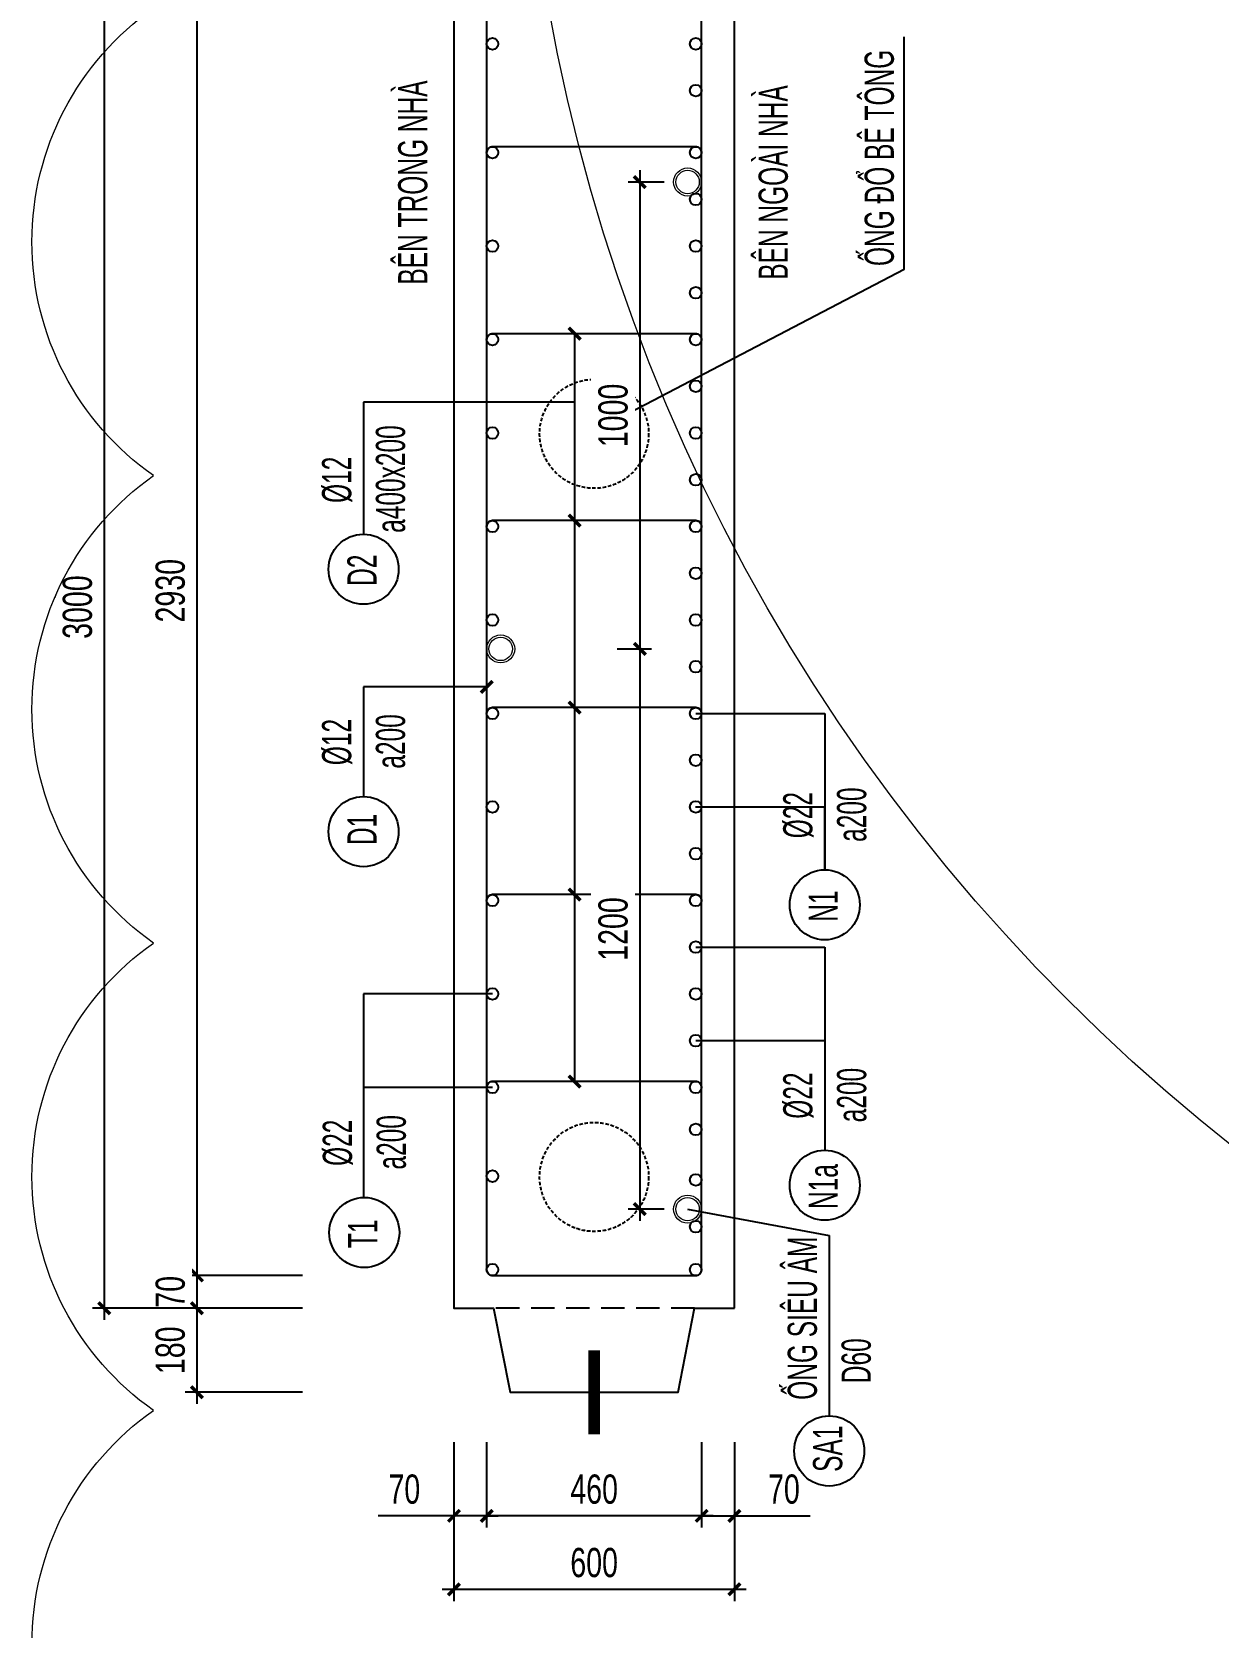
# Model space of a CAD drawing. Header units: millimetres. Extents: x -147841 to 368790, y -162721 to 84261.
# Drawn here: x 199650 to 202188, y -104426 to -101013 of the extents above; entities that cross this region are included whole.
import ezdxf
from ezdxf.enums import TextEntityAlignment as Align

# ---------------------------------------------------------------- set-up
doc = ezdxf.new("R2010")
doc.units = ezdxf.units.MM
doc.header["$LTSCALE"] = 1000
doc.header["$MEASUREMENT"] = 0
doc.header["$PDMODE"] = 1
doc.header["$PDSIZE"] = -10
doc.linetypes.add('DASHED', pattern=[0.75, 0.5, -0.25])
doc.linetypes.add('HIDDEN', pattern=[0.375, 0.25, -0.125])
doc.layers.get('0').update_dxf_attribs({"linetype": 'CONTINUOUS', "lineweight": 18})
doc.layers.get('DEFPOINTS').update_dxf_attribs({"color": 5, "linetype": 'CONTINUOUS', "lineweight": 18})
for name, color, linetype, lineweight in [('0-THAY', 7, 'CONTINUOUS', 18), ('ccu11-Dim', 8, 'CONTINUOUS', 18), ('DIM', 8, 'CONTINUOUS', 18)]:
    doc.layers.add(name, color=color, linetype=linetype, lineweight=lineweight)
for name, color, linetype in [('ccu11-Khuat', 9, 'DASHED'), ('ccu11-Manh', 8, 'CONTINUOUS'), ('ccu11-Thep', 4, 'CONTINUOUS'), ('ccu11-Thepdai', 6, 'CONTINUOUS'), ('KC-Cotthep', 8, 'CONTINUOUS'), ('KC-Dim', 8, 'CONTINUOUS'), ('KC-Text', 31, 'CONTINUOUS'), ('KC-Thay', 7, 'CONTINUOUS')]:
    doc.layers.add(name, color=color, linetype=linetype)
doc.styles.add('ARIAL', font='arial.ttf', dxfattribs={"width": 0.7})
doc.styles.add('ccu11-dim', font='vnsimli.shx', dxfattribs={"width": 0.65, "bigfont": 'bigfont.shx'})
doc.dimstyles.new('2.5-25', dxfattribs={"dimscale": 25, "dimtxt": 2.5, "dimasz": 1, "dimexe": 1, "dimexo": 2, "dimgap": 1, "dimtad": 1, "dimdec": 1, "dimrnd": 5, "dimdsep": 46, "dimtxsty": 'ARIAL', "dimblk": 'ARCHTICK', "dimcen": -1, "dimdle": 1, "dimclrd": 256, "dimclre": 256, "dimclrt": 3, "dimadec": 0, "dimazin": 2, "dimtfac": 0.1, "dimtdec": 1, "dimtmove": 0, "dimatfit": 1, "dimldrblk": 'ARCHTICK', "dimfxl": 1, "dimtvp": 0.833333, "dimtfill": 1, "dimtolj": 1, "dimtzin": 12, "dimarcsym": 0})
doc.dimstyles.new('ccu11-100x4', dxfattribs={"dimscale": 100, "dimtxt": 2.5, "dimasz": 1, "dimexe": 1, "dimexo": 2, "dimgap": 1, "dimtad": 1, "dimdec": 0, "dimlfac": 0.25, "dimdsep": 46, "dimtxsty": 'ccu11-dim', "dimblk": 'ARCHTICK', "dimcen": -1, "dimdle": 1, "dimclrd": 256, "dimclre": 256, "dimclrt": 31, "dimadec": 0, "dimazin": 2, "dimtfac": 0.1, "dimtdec": 0, "dimtmove": 0, "dimatfit": 1, "dimldrblk": 'ARCHTICK', "dimfxl": 1, "dimtvp": 0.833333, "dimtolj": 1, "dimtzin": 12, "dimarcsym": 0})

# ---------------------------------------------------------------- blocks, each defined once
blk = doc.blocks.new('_ARCHTICK')
at = {"color": 0, "linetype": 'ByBlock', "const_width": 0.3}
blk.add_lwpolyline([(-0.5, -0.5), (0.5, 0.5)], dxfattribs=at)
blk = doc.blocks.new('*D1005')
at = {"layer": 'DEFPOINTS', "color": 0, "linetype": 'ByBlock', "ltscale": 30, "transparency": 16777216}
for p in [(200182.8, -100743.9), (200002.9, -103673.9), (200278.6, -103673.9)]:
    blk.add_point(p, dxfattribs=at)
at = {"layer": 'KC-Dim', "linetype": 'ByBlock', "lineweight": -2, "ltscale": 30, "transparency": 16777216}
for p, q in [((200132.8, -100743.9), (199977.9, -100743.9)), ((200002.9, -100718.9), (200002.9, -103698.9)), ((200228.6, -103673.9), (199977.9, -103673.9))]:
    blk.add_line(p, q, dxfattribs=at)
at = {"layer": 'KC-Dim', "linetype": 'ByBlock', "lineweight": -2, "ltscale": 30, "transparency": 16777216, "xscale": 25, "yscale": 25, "zscale": 25}
for p, rotation in [((200002.9, -100743.9), 90), ((200002.9, -103673.9), 270)]:
    blk.add_blockref('_ARCHTICK', p, dxfattribs=dict(at, rotation=rotation))
at = {"layer": 'KC-Dim', "color": 3, "linetype": 'ByBlock', "ltscale": 30, "transparency": 16777216, "insert": (199946, -102208.9), "char_height": 62.5, "attachment_point": 5, "rotation": 90, "style": 'ARIAL', "bg_fill": 3, "box_fill_scale": 1.25, "bg_fill_color": 256, "bg_fill_true_color": 13158600, "bg_fill_transparency": 0}
blk.add_mtext('\\A1;2930', dxfattribs=at)
blk = doc.blocks.new('*D998')
at = {"layer": 'DEFPOINTS', "color": 0, "linetype": 'ByBlock', "ltscale": 30, "transparency": 16777216}
for p in [(200552.7, -103980.4), (201152.7, -103980.4), (201152.7, -104345.4)]:
    blk.add_point(p, dxfattribs=at)
at = {"layer": 'KC-Dim', "linetype": 'ByBlock', "lineweight": -2, "ltscale": 30, "transparency": 16777216}
for p, q in [((200552.7, -104030.4), (200552.7, -104370.4)), ((201152.7, -104030.4), (201152.7, -104370.4)), ((200527.7, -104345.4), (201177.7, -104345.4))]:
    blk.add_line(p, q, dxfattribs=at)
at = {"layer": 'KC-Dim', "linetype": 'ByBlock', "lineweight": -2, "ltscale": 30, "transparency": 16777216, "xscale": 25, "yscale": 25, "zscale": 25, "rotation": 180}
blk.add_blockref('_ARCHTICK', (200552.7, -104345.4), dxfattribs=at)
at = {"layer": 'KC-Dim', "linetype": 'ByBlock', "lineweight": -2, "ltscale": 30, "transparency": 16777216, "xscale": 25, "yscale": 25, "zscale": 25}
blk.add_blockref('_ARCHTICK', (201152.7, -104345.4), dxfattribs=at)
at = {"layer": 'KC-Dim', "color": 3, "linetype": 'ByBlock', "ltscale": 30, "transparency": 16777216, "insert": (200852.7, -104288.5), "char_height": 62.5, "attachment_point": 5, "style": 'ARIAL', "bg_fill": 3, "box_fill_scale": 1.25, "bg_fill_color": 256, "bg_fill_true_color": 13158600, "bg_fill_transparency": 0}
blk.add_mtext('\\A1;600', dxfattribs=at)
blk = doc.blocks.new('*D999')
at = {"layer": 'DEFPOINTS', "color": 0, "linetype": 'ByBlock', "ltscale": 30, "transparency": 16777216}
for p in [(200622.7, -103980.4), (201082.7, -103980.4), (200622.7, -104188.3)]:
    blk.add_point(p, dxfattribs=at)
at = {"layer": 'KC-Dim', "linetype": 'ByBlock', "lineweight": -2, "ltscale": 30, "transparency": 16777216}
for p, q in [((200622.7, -104030.4), (200622.7, -104213.3)), ((201082.7, -104030.4), (201082.7, -104213.3)), ((201107.7, -104188.3), (200597.7, -104188.3))]:
    blk.add_line(p, q, dxfattribs=at)
at = {"layer": 'KC-Dim', "linetype": 'ByBlock', "lineweight": -2, "ltscale": 30, "transparency": 16777216, "xscale": 25, "yscale": 25, "zscale": 25, "rotation": 180}
blk.add_blockref('_ARCHTICK', (200622.7, -104188.3), dxfattribs=at)
at = {"layer": 'KC-Dim', "linetype": 'ByBlock', "lineweight": -2, "ltscale": 30, "transparency": 16777216, "xscale": 25, "yscale": 25, "zscale": 25}
blk.add_blockref('_ARCHTICK', (201082.7, -104188.3), dxfattribs=at)
at = {"layer": 'KC-Dim', "color": 3, "linetype": 'ByBlock', "ltscale": 30, "transparency": 16777216, "insert": (200852.7, -104131.4), "char_height": 62.5, "attachment_point": 5, "style": 'ARIAL', "bg_fill": 3, "box_fill_scale": 1.25, "bg_fill_color": 256, "bg_fill_true_color": 13158600, "bg_fill_transparency": 0}
blk.add_mtext('\\A1;460', dxfattribs=at)
blk = doc.blocks.new('*D1000')
at = {"layer": 'DEFPOINTS', "color": 0, "linetype": 'ByBlock', "ltscale": 30, "transparency": 16777216}
for p in [(201082.7, -103980.4), (201152.7, -103980.4), (201152.7, -104188.3)]:
    blk.add_point(p, dxfattribs=at)
at = {"layer": 'KC-Dim', "linetype": 'ByBlock', "lineweight": -2, "ltscale": 30, "transparency": 16777216}
for p, q in [((201082.7, -104030.4), (201082.7, -104213.3)), ((201152.7, -104030.4), (201152.7, -104213.3)), ((201082.7, -104188.3), (201057.7, -104188.3)), ((201082.7, -104188.3), (201152.7, -104188.3)), ((201152.7, -104188.3), (201314.9, -104188.3))]:
    blk.add_line(p, q, dxfattribs=at)
at = {"layer": 'KC-Dim', "linetype": 'ByBlock', "lineweight": -2, "ltscale": 30, "transparency": 16777216, "xscale": 25, "yscale": 25, "zscale": 25}
blk.add_blockref('_ARCHTICK', (201082.7, -104188.3), dxfattribs=at)
at = {"layer": 'KC-Dim', "linetype": 'ByBlock', "lineweight": -2, "ltscale": 30, "transparency": 16777216, "xscale": 25, "yscale": 25, "zscale": 25, "rotation": 180}
blk.add_blockref('_ARCHTICK', (201152.7, -104188.3), dxfattribs=at)
at = {"layer": 'KC-Dim', "color": 3, "linetype": 'ByBlock', "ltscale": 30, "transparency": 16777216, "insert": (201258.8, -104131.4), "char_height": 62.5, "attachment_point": 5, "style": 'ARIAL', "bg_fill": 3, "box_fill_scale": 1.25, "bg_fill_color": 256, "bg_fill_true_color": 13158600, "bg_fill_transparency": 0}
blk.add_mtext('\\A1;70', dxfattribs=at)
blk = doc.blocks.new('*D1001')
at = {"layer": 'DEFPOINTS', "color": 0, "linetype": 'ByBlock', "ltscale": 30, "transparency": 16777216}
for p in [(200552.7, -103980.4), (200622.7, -103980.4), (200552.7, -104188.3)]:
    blk.add_point(p, dxfattribs=at)
at = {"layer": 'KC-Dim', "linetype": 'ByBlock', "lineweight": -2, "ltscale": 30, "transparency": 16777216}
for p, q in [((200552.7, -104030.4), (200552.7, -104213.3)), ((200622.7, -104030.4), (200622.7, -104213.3)), ((200552.7, -104188.3), (200390.6, -104188.3)), ((200622.7, -104188.3), (200552.7, -104188.3)), ((200622.7, -104188.3), (200647.7, -104188.3))]:
    blk.add_line(p, q, dxfattribs=at)
at = {"layer": 'KC-Dim', "linetype": 'ByBlock', "lineweight": -2, "ltscale": 30, "transparency": 16777216, "xscale": 25, "yscale": 25, "zscale": 25}
blk.add_blockref('_ARCHTICK', (200552.7, -104188.3), dxfattribs=at)
at = {"layer": 'KC-Dim', "linetype": 'ByBlock', "lineweight": -2, "ltscale": 30, "transparency": 16777216, "xscale": 25, "yscale": 25, "zscale": 25, "rotation": 180}
blk.add_blockref('_ARCHTICK', (200622.7, -104188.3), dxfattribs=at)
at = {"layer": 'KC-Dim', "color": 3, "linetype": 'ByBlock', "ltscale": 30, "transparency": 16777216, "insert": (200446.6, -104131.4), "char_height": 62.5, "attachment_point": 5, "style": 'ARIAL', "bg_fill": 3, "box_fill_scale": 1.25, "bg_fill_color": 256, "bg_fill_true_color": 13158600, "bg_fill_transparency": 0}
blk.add_mtext('\\A1;70', dxfattribs=at)
blk = doc.blocks.new('*D1002')
at = {"layer": 'DEFPOINTS', "color": 0, "ltscale": 3000, "transparency": 16777216}
for p in [(200278.6, -103673.9), (200278.6, -103743.9)]:
    blk.add_point(p, dxfattribs=at)
at = {"layer": 'KC-Dim', "lineweight": -2, "ltscale": 3000, "transparency": 16777216}
for p, q in [((200002.9, -103648.9), (200002.9, -103768.9)), ((200228.6, -103673.9), (199977.9, -103673.9)), ((200228.6, -103743.9), (199977.9, -103743.9))]:
    blk.add_line(p, q, dxfattribs=at)
at = {"layer": 'KC-Dim', "lineweight": -2, "ltscale": 3000, "transparency": 16777216, "xscale": 25, "yscale": 25, "zscale": 25}
for p, rotation in [((200002.9, -103673.9), 90), ((200002.9, -103743.9), 270)]:
    blk.add_blockref('_ARCHTICK', p, dxfattribs=dict(at, rotation=rotation))
at = {"layer": 'KC-Dim', "color": 3, "ltscale": 3000, "transparency": 16777216, "insert": (199946, -103708.9), "char_height": 62.5, "attachment_point": 5, "rotation": 90, "style": 'ARIAL', "bg_fill": 3, "box_fill_scale": 1.25, "bg_fill_color": 256, "bg_fill_true_color": 13158600, "bg_fill_transparency": 0}
blk.add_mtext('\\A1;70', dxfattribs=at)
at = {"layer": 'DEFPOINTS', "color": 0, "ltscale": 3000, "transparency": 16777216}
blk.add_point((200002.9, -103743.9), dxfattribs=at)
blk = doc.blocks.new('*D1003')
at = {"layer": 'DEFPOINTS', "color": 0, "ltscale": 3000, "transparency": 16777216}
for p in [(200278.6, -103743.9), (200002.9, -103923.9), (200278.6, -103923.9)]:
    blk.add_point(p, dxfattribs=at)
at = {"layer": 'KC-Dim', "lineweight": -2, "ltscale": 3000, "transparency": 16777216}
for p, q in [((200002.9, -103718.9), (200002.9, -103948.9)), ((200228.6, -103743.9), (199977.9, -103743.9)), ((200228.6, -103923.9), (199977.9, -103923.9))]:
    blk.add_line(p, q, dxfattribs=at)
at = {"layer": 'KC-Dim', "color": 3, "ltscale": 3000, "transparency": 16777216, "insert": (199946, -103833.9), "char_height": 62.5, "attachment_point": 5, "rotation": 90, "style": 'ARIAL', "bg_fill": 3, "box_fill_scale": 1.25, "bg_fill_color": 256, "bg_fill_true_color": 13158600, "bg_fill_transparency": 0}
blk.add_mtext('\\A1;180', dxfattribs=at)
at = {"layer": 'KC-Dim', "lineweight": -2, "ltscale": 3000, "transparency": 16777216, "xscale": 25, "yscale": 25, "zscale": 25}
for p, rotation in [((200002.9, -103743.9), 90), ((200002.9, -103923.9), 270)]:
    blk.add_blockref('_ARCHTICK', p, dxfattribs=dict(at, rotation=rotation))
blk = doc.blocks.new('*U996')
at = {"layer": 'ccu11-Thepdai', "flags": 128}
blk.add_lwpolyline([(50, 230), (-37.5, 230, 0.414214), (-50, 217.5), (-50, -114.4), (-50, -217.5, 0.414214), (-37.5, -230), (50, -230)], format="xyb", dxfattribs=at)
blk = doc.blocks.new('*U997')
at = {"layer": 'DIM', "color": 0, "linetype": 'ByBlock', "lineweight": -2, "transparency": 16777216}
for p in [(0, 0), (400, 0), (800, 0), (1200, 0), (1600, 0), (2000, 0)]:
    blk.add_blockref('*U996', p, dxfattribs=at)
blk = doc.blocks.new('*D1004')
at = {"layer": 'DEFPOINTS', "color": 0, "ltscale": 3000, "transparency": 16777216}
for p in [(200182.8, -100743.9), (199804.4, -103743.9), (200182.8, -103743.9)]:
    blk.add_point(p, dxfattribs=at)
at = {"layer": 'DIM', "lineweight": -2, "ltscale": 3000, "transparency": 16777216}
for p, q in [((200132.8, -100743.9), (199779.4, -100743.9)), ((199804.4, -100718.9), (199804.4, -103768.9)), ((200132.8, -103743.9), (199779.4, -103743.9))]:
    blk.add_line(p, q, dxfattribs=at)
at = {"layer": 'DIM', "lineweight": -2, "ltscale": 3000, "transparency": 16777216, "xscale": 25, "yscale": 25, "zscale": 25}
for p, rotation in [((199804.4, -100743.9), 90), ((199804.4, -103743.9), 270)]:
    blk.add_blockref('_ARCHTICK', p, dxfattribs=dict(at, rotation=rotation))
at = {"layer": 'DIM', "color": 3, "ltscale": 3000, "transparency": 16777216, "insert": (199747.4, -102243.9), "char_height": 62.5, "attachment_point": 5, "rotation": 90, "style": 'ARIAL', "bg_fill": 3, "box_fill_scale": 1.25, "bg_fill_color": 256, "bg_fill_true_color": 13158600, "bg_fill_transparency": 0}
blk.add_mtext('\\A1;3000', dxfattribs=at)
blk = doc.blocks.new('*D1006')
at = {"layer": 'DEFPOINTS', "color": 0, "linetype": 'ByBlock', "ltscale": 30, "transparency": 16777216}
for p in [(201052.7, -101334.4), (200851.9, -102333.4), (200950.4, -102333.4)]:
    blk.add_point(p, dxfattribs=at)
at = {"layer": 'KC-Dim', "linetype": 'ByBlock', "lineweight": -2, "ltscale": 30, "transparency": 16777216}
for p, q in [((200950.4, -101309.4), (200950.4, -102358.4)), ((201002.7, -101334.4), (200925.4, -101334.4)), ((200901.9, -102333.4), (200975.4, -102333.4))]:
    blk.add_line(p, q, dxfattribs=at)
at = {"layer": 'KC-Dim', "linetype": 'ByBlock', "lineweight": -2, "ltscale": 30, "transparency": 16777216, "xscale": 25, "yscale": 25, "zscale": 25}
for p, rotation in [((200950.4, -101334.4), 90), ((200950.4, -102333.4), 270)]:
    blk.add_blockref('_ARCHTICK', p, dxfattribs=dict(at, rotation=rotation))
at = {"layer": 'KC-Dim', "color": 3, "linetype": 'ByBlock', "ltscale": 30, "transparency": 16777216, "insert": (200893.5, -101833.9), "char_height": 62.5, "attachment_point": 5, "rotation": 90, "style": 'ARIAL', "bg_fill": 3, "box_fill_scale": 1.25, "bg_fill_color": 256, "bg_fill_true_color": 13158600, "bg_fill_transparency": 0}
blk.add_mtext('\\A1;1000', dxfattribs=at)
blk = doc.blocks.new('A$C260038B3')
at = {"layer": '0-THAY', "linetype": 'Continuous'}
for radius in [120, 100]:
    blk.add_circle((0, 0), radius, dxfattribs=at)
blk = doc.blocks.new('*D1007')
at = {"layer": 'DEFPOINTS', "color": 0, "linetype": 'ByBlock', "ltscale": 30, "transparency": 16777216}
for p in [(200851.9, -102333.4), (200950.4, -103532), (201052.7, -103532)]:
    blk.add_point(p, dxfattribs=at)
at = {"layer": 'KC-Dim', "linetype": 'ByBlock', "lineweight": -2, "ltscale": 30, "transparency": 16777216}
for p, q in [((200950.4, -102308.4), (200950.4, -103557)), ((200901.9, -102333.4), (200975.4, -102333.4)), ((201002.7, -103532), (200925.4, -103532))]:
    blk.add_line(p, q, dxfattribs=at)
at = {"layer": 'KC-Dim', "linetype": 'ByBlock', "lineweight": -2, "ltscale": 30, "transparency": 16777216, "xscale": 25, "yscale": 25, "zscale": 25}
for p, rotation in [((200950.4, -102333.4), 90), ((200950.4, -103532), 270)]:
    blk.add_blockref('_ARCHTICK', p, dxfattribs=dict(at, rotation=rotation))
at = {"layer": 'KC-Dim', "color": 3, "linetype": 'ByBlock', "ltscale": 30, "transparency": 16777216, "insert": (200893.5, -102932.7), "char_height": 62.5, "attachment_point": 5, "rotation": 90, "style": 'ARIAL', "bg_fill": 3, "box_fill_scale": 1.25, "bg_fill_color": 256, "bg_fill_true_color": 13158600, "bg_fill_transparency": 0}
blk.add_mtext('\\A1;1200', dxfattribs=at)
blk = doc.blocks.new('*U1008')
at = {"layer": 'ccu11-Thep'}
blk.add_circle((0, 0), 12.5, dxfattribs=at)
blk = doc.blocks.new('*U1009')
at = {"layer": 'KC-Dim', "color": 0, "linetype": 'ByBlock', "lineweight": -2, "transparency": 16777216}
for p in [(0, 2000), (0, 1900), (0, 1800), (0, 1700), (0, 1600), (0, 1500), (0, 1400), (0, 1300), (0, 1200), (0, 1100), (0, 1000), (0, 900), (0, 800), (0, 700), (0, 600), (0, 500), (0, 400), (0, 300), (0, 200), (0, 100), (0, 0)]:
    blk.add_blockref('*U1008', p, dxfattribs=at)
blk = doc.blocks.new('*U1010')
at = {"layer": 'ccu11-Thep'}
blk.add_circle((0, 0), 12.5, dxfattribs=at)
blk = doc.blocks.new('*U1011')
at = {"layer": 'KC-Dim', "color": 0, "linetype": 'ByBlock', "lineweight": -2, "transparency": 16777216}
for p in [(0, 2000), (0, 1800), (0, 1600), (0, 1400), (0, 1200), (0, 1000), (0, 800), (0, 600), (0, 400), (0, 200), (0, 0)]:
    blk.add_blockref('*U1010', p, dxfattribs=at)
blk = doc.blocks.new('att_thep_2')
blk.add_circle((-300, 0), 300)
at = {"color": 3, "style": 'ARIAL', "width": 0.6}
blk.add_attdef('DK', text='', height=250, dxfattribs=at).set_placement((467, 105), align=Align.CENTER)
at = {"color": 31, "style": 'ARIAL', "width": 0.6}
blk.add_attdef('SH', text='', height=250, dxfattribs=at).set_placement((-281, -111), align=Align.CENTER)
at = {"color": 2, "style": 'ARIAL', "width": 0.6}
blk.add_attdef('KC', text='', height=250, dxfattribs=at).set_placement((472, -355), align=Align.CENTER)

msp = doc.modelspace()

# ---------------------------------------------------------------- linework, layer by layer
at = {"layer": 'ccu11-Khuat', "ltscale": 0.1}
msp.add_line((201067.72, -103743.94), (200637.72, -103743.94), dxfattribs=at)
at = {"layer": 'ccu11-Manh'}
msp.add_lwpolyline([(200852.72, -101867.59), (201515.78, -101520.55), (201515.78, -101024.02)], dxfattribs=at)
at = {"layer": 'ccu11-Thep', "const_width": 25}
msp.add_lwpolyline([(200852.72, -103833.94), (200852.72, -104013.94)], dxfattribs=at)
at = {"layer": 'ccu11-Thep'}
for centre in [(200635.22, -101038.78), (201070.22, -101038.78), (201070.22, -101138.78), (200635.22, -103461.44), (200635.22, -103661.44), (201070.22, -103661.44)]:
    msp.add_circle(centre, 12.5, dxfattribs=at)
at = {"layer": 'ccu11-Thep', "linetype": 'HIDDEN', "ltscale": 0.03}
for centre in [(200852.72, -101873.18, 242.3), (200852.72, -103463.13)]:
    msp.add_circle(centre, 116.6, dxfattribs=at)
at = {"layer": 'ccu11-Thepdai'}
msp.add_lwpolyline([(200622.72, -100838.78), (200622.72, -103661.44, 0.4142136), (200635.22, -103673.94), (201070.22, -103673.94, 0.4142136), (201082.72, -103661.44), (201082.72, -100838.78, 0.4142136), (201070.22, -100826.28), (200635.22, -100826.28, 0.4142136)], format="xyb", close=True, dxfattribs=at)
at = {"layer": 'KC-Dim', "linetype": 'ByBlock', "ltscale": 30}
msp.add_lwpolyline([(200811.02, -101658.94), (200811.02, -103258.94)], dxfattribs=at)
at = {"layer": 'KC-Thay', "flags": 128}
msp.add_lwpolyline([(201152.72, -103743.94), (201152.72, -100826.28), (201886.64, -98202.75), (201804.5, -98180.74), (201724.1, -98345.55), (201376.37, -98252.38), (201389.15, -98069.46), (201307.04, -98047.46), (200552.72, -100743.94), (200552.72, -103743.94), (200637.72, -103743.94), (200672.72, -103923.94), (201032.72, -103923.94), (201067.72, -103743.94), (201152.72, -103743.94)], dxfattribs=at)

# ---------------------------------------------------------------- block references
at = {"layer": 'ccu11-Dim', "ltscale": 3000, "xscale": 0.25, "yscale": 0.25, "zscale": 0.25, "rotation": 270}
for p in [(200652.72, -102333.4), (201052.72, -103532.04)]:
    msp.add_blockref('A$C260038B3', p, dxfattribs=at)
at = {"layer": 'DIM', "rotation": 270}
msp.add_blockref('*U997', (200852.72, -101308.94), dxfattribs=at)
at = {"layer": 'KC-Cotthep'}
ref = msp.add_blockref('att_thep_2', (201346.09, -102805.94), dxfattribs=dict(at, xscale=0.25, yscale=0.25, zscale=0.25, rotation=90.00000000000001))
ref.add_attrib('KC', 'a200', dxfattribs={"layer": '0', "color": 2, "height": 62.5, "rotation": 90, "style": 'ARIAL', "width": 0.6}).set_placement((201434.92, -102687.98), align=Align.CENTER)
ref.add_attrib('DK', '%%C22', dxfattribs={"layer": '0', "color": 2, "height": 62.5, "rotation": 90, "style": 'ARIAL', "width": 0.6}).set_placement((201319.74, -102689.04), align=Align.CENTER)
ref.add_attrib('SH', 'N1', dxfattribs={"layer": '0', "color": 31, "height": 62.5, "rotation": 90, "style": 'ARIAL', "width": 0.6}).set_placement((201373.96, -102883.74), align=Align.CENTER)
ref = msp.add_blockref('att_thep_2', (201346.09, -103405.94), dxfattribs=dict(at, xscale=0.25, yscale=0.25, zscale=0.25, rotation=90.00000000000001))
ref.add_attrib('KC', 'a200', dxfattribs={"layer": '0', "color": 2, "height": 62.5, "rotation": 90, "style": 'ARIAL', "width": 0.6}).set_placement((201434.92, -103287.98), align=Align.CENTER)
ref.add_attrib('DK', '%%C22', dxfattribs={"layer": '0', "color": 2, "height": 62.5, "rotation": 90, "style": 'ARIAL', "width": 0.6}).set_placement((201319.74, -103289.04), align=Align.CENTER)
ref.add_attrib('SH', 'N1a', dxfattribs={"layer": '0', "color": 31, "height": 62.5, "rotation": 90, "style": 'ARIAL', "width": 0.6}).set_placement((201373.96, -103483.74), align=Align.CENTER)
at = {"layer": 'KC-Dim'}
msp.add_blockref('*U1011', (200635.22, -103271.44), dxfattribs=at)
at = {"layer": 'KC-Dim', "linetype": 'ByBlock', "ltscale": 30, "xscale": 25, "yscale": 25, "zscale": 25, "rotation": 90}
for p in [(200811.02, -101658.94), (200811.02, -102058.94), (200811.02, -102458.94), (200811.02, -102858.94), (200811.02, -103258.94)]:
    msp.add_blockref('_ARCHTICK', p, dxfattribs=at)

# ---------------------------------------------------------------- texts
at = {"layer": 'KC-Text', "color": 1, "style": 'ARIAL', "width": 0.6}
msp.add_text('ỐNG ĐỔ BÊ TÔNG', height=62.5, rotation=90, dxfattribs=at).set_placement((201493.97, -101514.14))
for s, p in [('BÊN TRONG NHÀ', (200495.82, -101335.48)), ('BÊN NGOÀI NHÀ', (201267.07, -101335.48))]:
    msp.add_text(s, height=62.5, rotation=90, dxfattribs=at).set_placement(p, align=Align.CENTER)

# ---------------------------------------------------------------- dimensions: what is measured, and where the dimension line sits
at = {"layer": 'KC-Dim', "linetype": 'ByBlock', "ltscale": 30}
dim = msp.add_linear_dim(base=(200002.92, -103673.94), p1=(200182.76, -100743.94), p2=(200278.55, -103673.94), angle=270, dimstyle='2.5-25', dxfattribs=at)
dim.commit()
dim.dimension.update_dxf_attribs({"geometry": '*D1005', "text_midpoint": (199945.99, -102208.94)})

# ---------------------------------------------------------------- leaders
at = {"layer": 'ccu11-Manh', "ltscale": 10}
for points in [[(200811.02, -101805.75), (200359.35, -101805.75), (200359.35, -102087.93)], [(201070.22, -102471.44), (201346.09, -102471.44), (201346.09, -102805.94)], [(201070.22, -102971.44), (201346.09, -102971.44), (201346.09, -103405.91)], [(200635.22, -103071.44), (200359.35, -103071.44), (200359.35, -103506.95)], [(201070.22, -103171.44), (201346.09, -103171.44), (201346.09, -103405.94)], [(200635.22, -103271.44), (200359.35, -103271.44), (200359.35, -103506.99)]]:
    msp.add_leader(points, dimstyle='ccu11-100x4', override={"dimgap": 1, "dimtad": 0, "dimldrblk": 'None'}, dxfattribs=at)
at = {"layer": 'ccu11-Manh', "ltscale": 3000}
msp.add_leader([(200622.72, -102414.63), (200359.35, -102414.63), (200359.35, -102649.29)], dimstyle='ccu11-100x4', override={"dimasz": 0.25, "dimtad": 0}, dxfattribs=at)

# ---------------------------------------------------------------- next in the draw order: block references
at = {"layer": 'KC-Cotthep'}
ref = msp.add_blockref('att_thep_2', (200359.35, -102087.93), dxfattribs=dict(at, xscale=0.25, yscale=0.25, zscale=0.25, rotation=90))
ref.add_attrib('KC', 'a400x200', dxfattribs={"layer": '0', "color": 2, "height": 62.5, "rotation": 90, "style": 'ARIAL', "width": 0.6}).set_placement((200448.17, -101969.96), align=Align.CENTER)
ref.add_attrib('DK', '%%C12', dxfattribs={"layer": '0', "color": 215, "height": 62.5, "rotation": 90, "style": 'ARIAL', "width": 0.6}).set_placement((200333, -101971.54), align=Align.CENTER)
ref.add_attrib('SH', 'D2', dxfattribs={"layer": '0', "color": 31, "height": 62.5, "rotation": 90, "style": 'ARIAL', "width": 0.6}).set_placement((200387.22, -102165.03), align=Align.CENTER)
ref = msp.add_blockref('att_thep_2', (200359.35, -102649.29), dxfattribs=dict(at, xscale=0.25, yscale=0.25, zscale=0.25, rotation=90))
ref.add_attrib('KC', 'a200', dxfattribs={"layer": '0', "color": 2, "height": 62.5, "rotation": 90, "style": 'ARIAL', "width": 0.6}).set_placement((200448.17, -102531.32), align=Align.CENTER)
ref.add_attrib('DK', '%%C12', dxfattribs={"layer": '0', "color": 215, "height": 62.5, "rotation": 90, "style": 'ARIAL', "width": 0.6}).set_placement((200333, -102532.64), align=Align.CENTER)
ref.add_attrib('SH', 'D1', dxfattribs={"layer": '0', "color": 31, "height": 62.5, "rotation": 90, "style": 'ARIAL', "width": 0.6}).set_placement((200387.22, -102719.54), align=Align.CENTER)

# ---------------------------------------------------------------- next in the draw order: dimensions: what is measured, and where the dimension line sits
at = {"layer": 'KC-Dim', "linetype": 'ByBlock', "ltscale": 30}
dim = msp.add_linear_dim(base=(200950.42, -102333.4), p1=(201052.72, -101334.41), p2=(200851.94, -102333.4), angle=270, dimstyle='2.5-25', dxfattribs=at)
dim.commit()
dim.dimension.update_dxf_attribs({"geometry": '*D1006', "text_midpoint": (200893.51, -101833.9)})
at = {"layer": 'KC-Dim', "ltscale": 3000}
dim = msp.add_linear_dim(base=(200002.92, -103743.94), p1=(200278.55, -103673.94), p2=(200278.55, -103743.94), angle=270, dimstyle='2.5-25', dxfattribs=at)
dim.commit()
dim.dimension.update_dxf_attribs({"geometry": '*D1002', "text_midpoint": (200002.92, -103708.94), "dimtype": 160})
at = {"layer": 'KC-Dim', "linetype": 'ByBlock', "ltscale": 30}
dim = msp.add_linear_dim(base=(201152.72, -104345.43), p1=(200552.72, -103980.43), p2=(201152.72, -103980.43), dimstyle='2.5-25', dxfattribs=at)
dim.commit()
dim.dimension.update_dxf_attribs({"geometry": '*D998', "text_midpoint": (200852.72, -104288.52)})

# ---------------------------------------------------------------- next in the draw order: block references
at = {"layer": 'ccu11-Dim', "ltscale": 3000, "xscale": 0.25, "yscale": 0.25, "zscale": 0.25, "rotation": 270}
msp.add_blockref('A$C260038B3', (201052.72, -101334.41), dxfattribs=at)
at = {"layer": 'KC-Cotthep'}
ref = msp.add_blockref('att_thep_2', (200360.98, -103506.97), dxfattribs=dict(at, xscale=0.25, yscale=0.25, zscale=0.25, rotation=90.00000000000001))
ref.add_attrib('KC', 'a200', dxfattribs={"layer": '0', "color": 2, "height": 62.5, "rotation": 90, "style": 'ARIAL', "width": 0.6}).set_placement((200449.81, -103389), align=Align.CENTER)
ref.add_attrib('DK', '%%C22', dxfattribs={"layer": '0', "color": 2, "height": 62.5, "rotation": 90, "style": 'ARIAL', "width": 0.6}).set_placement((200334.63, -103390.07), align=Align.CENTER)
ref.add_attrib('SH', 'T1', dxfattribs={"layer": '0', "color": 31, "height": 62.5, "rotation": 90, "style": 'ARIAL', "width": 0.6}).set_placement((200388.85, -103584.76), align=Align.CENTER)

# ---------------------------------------------------------------- next in the draw order: dimensions: what is measured, and where the dimension line sits
at = {"layer": 'KC-Dim', "linetype": 'ByBlock', "ltscale": 30}
dim = msp.add_linear_dim(base=(200950.42, -103532.04), p1=(200851.94, -102333.4), p2=(201052.72, -103532.04), angle=270, dimstyle='2.5-25', dxfattribs=at)
dim.commit()
dim.dimension.update_dxf_attribs({"geometry": '*D1007', "text_midpoint": (200893.51, -102932.72)})
at = {"layer": 'KC-Dim', "ltscale": 3000}
dim = msp.add_linear_dim(base=(200002.92, -103923.94), p1=(200278.55, -103743.94), p2=(200278.55, -103923.94), angle=270, dimstyle='2.5-25', override={"dimtmove": 1}, dxfattribs=at)
dim.commit()
dim.dimension.update_dxf_attribs({"geometry": '*D1003', "text_midpoint": (200002.92, -103833.94), "dimtype": 160})
at = {"layer": 'KC-Dim', "linetype": 'ByBlock', "ltscale": 30}
dim = msp.add_linear_dim(base=(200622.72, -104188.28), p1=(201082.72, -103980.43), p2=(200622.72, -103980.43), dimstyle='2.5-25', dxfattribs=at)
dim.commit()
dim.dimension.update_dxf_attribs({"geometry": '*D999', "text_midpoint": (200852.72, -104131.37)})

# ---------------------------------------------------------------- next in the draw order: linework, layer by layer
at = {"layer": 'ccu11-Thep'}
for centre in [(201070.22, -103361.44), (201070.22, -103469.47), (201070.22, -103569.47)]:
    msp.add_circle(centre, 12.5, dxfattribs=at)

# ---------------------------------------------------------------- next in the draw order: block references
at = {"layer": 'KC-Dim'}
msp.add_blockref('*U1009', (201070.22, -103271.44), dxfattribs=at)

# ---------------------------------------------------------------- next in the draw order: dimensions: what is measured, and where the dimension line sits
at = {"layer": 'DIM', "ltscale": 3000}
dim = msp.add_linear_dim(base=(199804.37, -103743.94), p1=(200182.76, -100743.94), p2=(200182.76, -103743.94), angle=270, dimstyle='2.5-25', dxfattribs=at)
dim.commit()
dim.dimension.update_dxf_attribs({"geometry": '*D1004', "text_midpoint": (199747.44, -102243.94)})
at = {"layer": 'KC-Dim', "linetype": 'ByBlock', "ltscale": 30}
for base, p1, p2, picture, middle in [((200552.72, -104188.28), (200622.72, -103980.43), (200552.72, -103980.43), '*D1001', (200446.64, -104131.37)), ((201152.72, -104188.28), (201082.72, -103980.43), (201152.72, -103980.43), '*D1000', (201258.8, -104131.37))]:
    dim = msp.add_linear_dim(base=base, p1=p1, p2=p2, dimstyle='2.5-25', dxfattribs=at)
    dim.commit()
    dim.dimension.update_dxf_attribs({"geometry": picture, "text_midpoint": middle})

# ---------------------------------------------------------------- next in the draw order: leaders
at = {"layer": 'ccu11-Manh', "ltscale": 10}
msp.add_leader([(201069.74, -102671.43), (201345.61, -102671.43), (201345.61, -102805.97)], dimstyle='ccu11-100x4', override={"dimgap": 1, "dimtad": 0, "dimldrblk": 'None'}, dxfattribs=at)

# ---------------------------------------------------------------- next in the draw order: linework, layer by layer
at = {"layer": 'DEFPOINTS', "color": 1, "flags": 128}
msp.add_lwpolyline([(209124.79, -100917.83, -0.5205671), (209124.79, -101917.83, -0.5205671), (209124.79, -102917.83, -0.5205671), (209124.79, -103917.83, -0.5205671), (209124.79, -104917.83, -0.5205671), (209124.79, -105917.83, -0.5205671), (208539.8, -106332.83, -0.5205671), (207539.8, -106332.83, -0.5205671), (206539.8, -106332.83, -0.5205671), (205539.8, -106332.83, -0.5205671), (204539.8, -106332.83, -0.5205671), (203539.8, -106332.83, -0.5205671), (202539.8, -106332.83, -0.5205671), (201539.8, -106332.83, -0.5205671), (200539.8, -106332.83, -0.5205671), (199910.01, -105962.62, -0.5205671), (199910.01, -104962.62, -0.5205671), (199910.01, -103962.62, -0.5205671), (199910.01, -102962.62, -0.5205671), (199910.01, -101962.62, -0.5205671), (199910.01, -100962.62, -0.5205671)], format="xyb", dxfattribs=at)
at = {"layer": 'DEFPOINTS', "ltscale": 3000}
msp.add_circle((204694.91, -100253.86), 4001.83, dxfattribs=at)

# ---------------------------------------------------------------- next in the draw order: block references
at = {"layer": 'KC-Cotthep'}
ref = msp.add_blockref('att_thep_2', (201355.76, -103974.38), dxfattribs=dict(at, xscale=0.2499999999999999, yscale=0.2499999999999999, zscale=0.2499999999999999, rotation=90))
ref.add_attrib('KC', 'D60', dxfattribs={"layer": '0', "color": 2, "height": 62.5, "rotation": 90, "style": 'ARIAL', "width": 0.6}).set_placement((201444.59, -103856.41), align=Align.CENTER)
ref.add_attrib('DK', 'ỐNG SIÊU ÂM', dxfattribs={"layer": '0', "color": 15, "height": 62.5, "rotation": 90, "style": 'ARIAL', "width": 0.6}).set_placement((201329.41, -103765.32), align=Align.CENTER)
ref.add_attrib('SH', 'SA1', dxfattribs={"layer": '0', "color": 31, "height": 62.5, "rotation": 90, "style": 'ARIAL', "width": 0.6}).set_placement((201383.63, -104044.62), align=Align.CENTER)

# ---------------------------------------------------------------- next in the draw order: leaders
at = {"layer": 'ccu11-Manh', "ltscale": 10}
msp.add_leader([(201052.72, -103532.04), (201355.76, -103588.29), (201355.76, -103974.38)], dimstyle='ccu11-100x4', override={"dimgap": 1, "dimtad": 0, "dimldrblk": 'None'}, dxfattribs=at)

doc.saveas('drawing.dxf')
